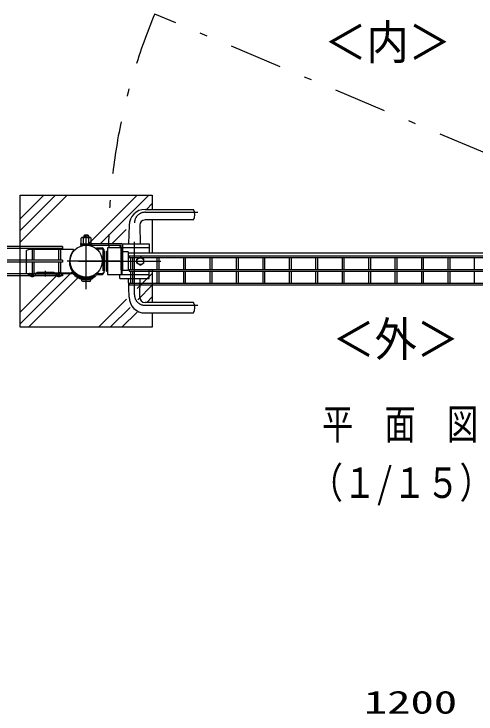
# Model space of a CAD drawing. Units: millimetres, scale not verified. Extents: x -4455 to 4455, y -3150 to 3150.
# Drawn here: x -3102 to -2228, y 732 to 2056 of the extents above; entities that cross this region are included whole.
import ezdxf
from ezdxf.enums import TextEntityAlignment as Align

# ---------------------------------------------------------------- set-up
doc = ezdxf.new("R2010")
doc.units = ezdxf.units.MM
doc.header["$LTSCALE"] = 20
for name, pattern in [('USER1', [10.7, 5, -2.5, 0.7, -2.5]), ('USER2', [0.375, 0.25, -0.125]), ('USER4', [2.7, 2, -0.7])]:
    doc.linetypes.add(name, pattern=pattern)
for name, color, linetype, lineweight in [('0-0_0', 3, 'USER2', 25), ('0-1_1', 7, 'Continuous', 25), ('0-2_寸法線', 4, 'Continuous', 25), ('0-5_外形線', 7, 'Continuous', 25), ('0-6_軸線', 2, 'USER1', 25), ('0-8_丁番', 3, 'Continuous', 25), ('0-A_継手', 3, 'Continuous', 25), ('0-B_2', 7, 'Continuous', 25), ('0-C_NER', 30, 'Continuous', 25), ('0-D_ハッチング', 4, 'Continuous', 25), ('0-E_細線', 2, 'Continuous', 25), ('0-F_隠れ線', 2, 'USER4', 25)]:
    doc.layers.add(name, color=color, linetype=linetype, lineweight=lineweight)
doc.styles.add('ＭＳ ゴシック', font='')
doc.styles.get('ＭＳ ゴシック').set_extended_font_data('MS Gothic')

msp = doc.modelspace()

# ---------------------------------------------------------------- linework, layer by layer
at = {"layer": '0-0_0', "color": 7, "linetype": 'Continuous'}
for p, q in [((-2975.01, 1553.58), (-2955.98, 1553.58)), ((-2959.52, 1550.32), (-2971.46, 1550.32))]:
    msp.add_line(p, q, dxfattribs=at)
for centre, start, end in [((-2971.46, 1553.88), 184.74641, 270), ((-2959.52, 1553.88), 270, 355.25359)]:
    msp.add_arc(centre, 3.56, start, end, dxfattribs=at)
at = {"layer": '0-1_1'}
for p, q in [((-2976.04, 1621.57), (-2955.79, 1621.57)), ((-2975.17, 1621.82), (-2975.17, 1621.57)), ((-2970.41, 1622.76), (-2970.41, 1621.57)), ((-2960.88, 1622.77), (-2960.88, 1621.57)), ((-2956.12, 1621.84), (-2956.12, 1621.57)), ((-2955.79, 1621.57), (-2955.79, 1619.78))]:
    msp.add_line(p, q, dxfattribs=at)
msp.add_lwpolyline([(-2976.04, 1621.57), (-2976.04, 1619.78), (-2955.79, 1619.78)], dxfattribs=at)
at = {"layer": '0-5_外形線'}
for p, q in [((-3090.49, 1713.53), (-2840.49, 1713.53)), ((-3090.49, 1463.53), (-3090.49, 1713.53)), ((-2840.49, 1713.53), (-2840.49, 1686.53)), ((-2854.24, 1686.53), (-2762.92, 1686.53)), ((-2884.24, 1656.53), (-2885.24, 1621.53)), ((-2864.24, 1656.53), (-2863.24, 1621.53)), ((-2762.92, 1666.53), (-2854.24, 1666.53)), ((-2840.49, 1666.53), (-2840.49, 1604.03)), ((-2901.74, 1618.78), (-2901.74, 1613.53)), ((-2897.61, 1621.53), (-2846.74, 1621.53)), ((-2846.74, 1621.53), (-2846.74, 1604.03)), ((-2946.32, 1613.53), (-2946.32, 1611.93)), ((-2946.32, 1613.53), (-2935.32, 1613.53)), ((-2932.32, 1610.53), (-2932.32, 1566.53)), ((-2932.32, 1607.53), (-2930.72, 1607.53)), ((-2930.72, 1607.53), (-2930.72, 1569.53)), ((-2926.84, 1607.53), (-2926.84, 1569.53)), ((-2926.84, 1607.53), (-2925.24, 1607.53)), ((-2899.24, 1613.53), (-2925.24, 1613.53)), ((-2925.24, 1613.53), (-2925.24, 1563.53)), ((-2925.24, 1607.53), (-2925.24, 1569.53)), ((-2846.74, 1613.53), (-2901.74, 1613.53)), ((-2899.24, 1613.53), (-2899.24, 1563.53)), ((-2886.24, 1605.98), (-2896.04, 1605.98)), ((-2886.24, 1605.98), (-2886.24, 1571.08)), ((-2886.24, 1604.03), (-1872.24, 1604.03)), ((-2869.54, 1592.28), (-2863.04, 1596.04)), ((-2869.54, 1584.78), (-2869.54, 1592.28)), ((-2856.55, 1592.28), (-2863.04, 1596.04)), ((-2856.55, 1584.78), (-2856.55, 1592.28)), ((-2869.54, 1584.78), (-2863.04, 1581.03)), ((-2856.55, 1584.78), (-2863.04, 1581.03)), ((-2946.32, 1565.13), (-2946.32, 1563.53)), ((-2946.32, 1563.53), (-2935.32, 1563.53)), ((-2932.32, 1569.53), (-2930.72, 1569.53)), ((-2926.84, 1569.53), (-2925.24, 1569.53)), ((-2925.24, 1563.53), (-2846.74, 1563.53)), ((-2901.74, 1555.53), (-2901.74, 1563.53)), ((-2886.24, 1571.08), (-2899.24, 1571.08)), ((-2898.24, 1571.08), (-2898.24, 1563.53)), ((-2886.24, 1573.03), (-1872.24, 1573.03)), ((-2846.74, 1555.53), (-2846.74, 1573.03)), ((-2840.49, 1573.03), (-2840.49, 1510.53)), ((-2901.74, 1555.53), (-2846.74, 1555.53)), ((-2884.24, 1520.53), (-2885.24, 1555.53)), ((-2864.24, 1520.53), (-2863.24, 1555.53)), ((-2762.92, 1510.53), (-2854.24, 1510.53)), ((-2854.24, 1490.53), (-2762.92, 1490.53)), ((-2840.49, 1490.53), (-2840.49, 1463.53)), ((-2840.49, 1463.53), (-3090.49, 1463.53))]:
    msp.add_line(p, q, dxfattribs=at)
for centre, radius in [((-2965.49, 1588.53), 30.25), ((-2863.04, 1588.53), 6.5)]:
    msp.add_circle(centre, radius, dxfattribs=at)
for centre, radius, start, end in [((-2854.24, 1656.53), 30, 90, 180), ((-2780.24, 1676.53), 20, 330, 30), ((-2854.24, 1656.53), 10, 90, 180), ((-2935.32, 1610.53), 3, 0, 90), ((-2935.32, 1566.53), 3, 270, 0), ((-2854.24, 1520.53), 30, 180, 270), ((-2854.24, 1520.53), 10, 180, 270), ((-2780.24, 1500.53), 20, 330, 30)]:
    msp.add_arc(centre, radius, start, end, dxfattribs=at)
at = {"layer": '0-6_軸線'}
for p, q in [((-2854.24, 1681.03), (-2749.73, 1681.03)), ((-2874.24, 1525.03), (-2874.24, 1661.03)), ((-2965.49, 1535.44), (-2965.49, 1641.62)), ((-2901.82, 1588.53), (-3029.17, 1588.53)), ((-2854.24, 1505.03), (-2749.73, 1505.03))]:
    msp.add_line(p, q, dxfattribs=at)
for centre, start, end in [((-2854.24, 1661.03), 90, 180), ((-2854.24, 1525.03), 180, 270)]:
    msp.add_arc(centre, 20, start, end, dxfattribs=at)
at = {"layer": '0-8_丁番'}
for p, q in [((-2976.04, 1621.98), (-2975.17, 1621.98)), ((-2976.04, 1621.98), (-2976.04, 1618.78)), ((-2976.04, 1618.78), (-2899.24, 1618.78)), ((-2956.12, 1621.98), (-2899.24, 1621.98)), ((-2899.24, 1571.98), (-2899.24, 1618.78))]:
    msp.add_line(p, q, dxfattribs=at)
msp.add_lwpolyline([(-2899.24, 1571.98), (-2896.04, 1571.98), (-2896.04, 1618.78)], dxfattribs=at)
msp.add_arc((-2899.24, 1618.78), 3.2, 0, 90, dxfattribs=at)
at = {"layer": '0-A_継手'}
for p, q in [((-3078.49, 1564.93), (-3078.49, 1608.93)), ((-2989.7, 1609.01), (-2989.7, 1610.93)), ((-3073.49, 1562.93), (-3078.49, 1564.93)), ((-3071.52, 1564.93), (-3073.02, 1564.93)), ((-3073.02, 1564.93), (-3073.02, 1561.93)), ((-3073.02, 1564.93), (-3073.02, 1561.93)), ((-3058.52, 1564.93), (-3063.52, 1564.93)), ((-3062.02, 1564.93), (-3062.02, 1561.93)), ((-3058.52, 1564.93), (-3058.52, 1567.93)), ((-3058.52, 1567.93), (-3026.52, 1567.93)), ((-3042.52, 1559.56), (-3042.52, 1570.31)), ((-3026.52, 1567.93), (-3026.52, 1564.93)), ((-3026.52, 1566.53), (-2989.95, 1566.53)), ((-3021.52, 1564.93), (-3026.52, 1564.93)), ((-3026.52, 1564.93), (-2990.56, 1564.93)), ((-3023.02, 1564.93), (-3023.02, 1561.93)), ((-3013.52, 1564.93), (-3012.02, 1564.93)), ((-3012.02, 1564.93), (-3012.02, 1561.93)), ((-3007.64, 1564.93), (-3012.02, 1562.4)), ((-3062.02, 1561.93), (-3023.02, 1561.93)), ((-2953.29, 1555.9), (-2952.03, 1558.07)), ((-2948.14, 1562.15), (-2947.22, 1560.84))]:
    msp.add_line(p, q, dxfattribs=at)
msp.add_lwpolyline([(-2989.7, 1610.93), (-3073.49, 1610.93), (-3078.49, 1608.93)], dxfattribs=at)
for centre, radius, start, end in [((-2965.49, 1588.53), 31.71, 139.77274, 303.33446), ((-2965.49, 1586.93), 31.85, 179.99999, 304.99999), ((-3067.52, 1569.41), 6, 228.18952, 311.8105), ((-3017.52, 1569.41), 6, 228.18949, 311.8105), ((-2965.49, 1586.93), 33.35, 221.27474, 291.47245), ((-3067.52, 1567.03), 7.5, 222.83334, 317.16531), ((-3017.52, 1567.03), 7.5, 222.83467, 317.16669)]:
    msp.add_arc(centre, radius, start, end, dxfattribs=at)
at = {"layer": '0-B_2'}
for p, q in [((-2973.89, 1633.11), (-2975.17, 1632.37)), ((-2975.17, 1621.82), (-2975.17, 1632.37)), ((-2957.39, 1633.11), (-2973.89, 1633.11)), ((-2970.41, 1622.76), (-2970.41, 1632.37)), ((-2968.98, 1637.5), (-2969.85, 1636.63)), ((-2961.14, 1636.63), (-2969.85, 1636.63)), ((-2969.85, 1636.63), (-2969.85, 1633.11)), ((-2962.01, 1637.5), (-2968.98, 1637.5)), ((-2962.01, 1637.5), (-2961.14, 1636.63)), ((-2961.14, 1636.63), (-2961.14, 1633.11)), ((-2960.88, 1622.77), (-2960.88, 1632.37)), ((-2957.39, 1633.11), (-2956.12, 1632.37)), ((-2956.12, 1621.84), (-2956.12, 1632.37))]:
    msp.add_line(p, q, dxfattribs=at)
at = {"layer": '0-B_2', "color": 4}
for p, q in [((-2968.98, 1637.5), (-2968.98, 1633.11)), ((-2962.01, 1637.5), (-2962.01, 1633.11))]:
    msp.add_line(p, q, dxfattribs=at)
at = {"layer": '0-B_2'}
for centre, radius, start, end in [((-2973.89, 1624.5), 8.61, 66.12587, 90.00027), ((-2965.65, 1617.37), 15.74, 72.36212, 107.59195), ((-2957.39, 1624.5), 8.61, 90, 113.89252)]:
    msp.add_arc(centre, radius, start, end, dxfattribs=at)
at = {"layer": '0-C_NER'}
for p, q in [((-3010.49, 1616.14), (-3475.49, 1616.14)), ((-3010.49, 1616.14), (-3010.49, 1612.54)), ((-3010.49, 1612.54), (-3475.49, 1612.54)), ((-3067.29, 1590.33), (-3067.29, 1612.54)), ((-3063.69, 1590.33), (-3063.69, 1612.54)), ((-3017.29, 1590.33), (-3017.29, 1612.54)), ((-3013.69, 1590.33), (-3013.69, 1612.54)), ((-3010.49, 1590.33), (-3475.49, 1590.33)), ((-3010.49, 1590.33), (-3010.49, 1586.73)), ((-2884.24, 1598.84), (-1874.24, 1598.84)), ((-2884.24, 1598.84), (-2884.24, 1595.24)), ((-2884.24, 1595.24), (-1874.24, 1595.24)), ((-2881.04, 1573.03), (-2881.04, 1595.24)), ((-2877.44, 1573.03), (-2877.44, 1595.24)), ((-2831.04, 1573.03), (-2831.04, 1595.24)), ((-2827.44, 1573.03), (-2827.44, 1595.24)), ((-2781.04, 1573.03), (-2781.04, 1595.24)), ((-2777.44, 1573.03), (-2777.44, 1595.24)), ((-2731.04, 1573.03), (-2731.04, 1595.24)), ((-2727.44, 1573.03), (-2727.44, 1595.24)), ((-2681.04, 1573.03), (-2681.04, 1595.24)), ((-2677.44, 1573.03), (-2677.44, 1595.24)), ((-2631.04, 1573.03), (-2631.04, 1595.24)), ((-2627.44, 1573.03), (-2627.44, 1595.24)), ((-2581.04, 1573.03), (-2581.04, 1595.24)), ((-2577.44, 1573.03), (-2577.44, 1595.24)), ((-2531.04, 1573.03), (-2531.04, 1595.24)), ((-2527.44, 1573.03), (-2527.44, 1595.24)), ((-2481.04, 1573.03), (-2481.04, 1595.24)), ((-2477.44, 1573.03), (-2477.44, 1595.24)), ((-2431.04, 1573.03), (-2431.04, 1595.24)), ((-2427.44, 1573.03), (-2427.44, 1595.24)), ((-2381.04, 1573.03), (-2381.04, 1595.24)), ((-2377.44, 1573.03), (-2377.44, 1595.24)), ((-2331.04, 1573.03), (-2331.04, 1595.24)), ((-2327.44, 1573.03), (-2327.44, 1595.24)), ((-2281.04, 1573.03), (-2281.04, 1595.24)), ((-2277.44, 1573.03), (-2277.44, 1595.24)), ((-2231.04, 1573.03), (-2231.04, 1595.24)), ((-3010.49, 1586.73), (-3475.49, 1586.73)), ((-3067.29, 1564.53), (-3067.29, 1586.73)), ((-3063.69, 1564.53), (-3063.69, 1586.73)), ((-3017.29, 1564.53), (-3017.29, 1586.73)), ((-3013.69, 1564.53), (-3013.69, 1586.73)), ((-3010.49, 1564.53), (-3475.49, 1564.53)), ((-3010.49, 1564.53), (-3010.49, 1560.93)), ((-2884.24, 1573.03), (-2884.24, 1569.43)), ((-2884.24, 1569.43), (-1874.24, 1569.43)), ((-2881.04, 1547.23), (-2881.04, 1569.43)), ((-2877.44, 1547.23), (-2877.44, 1569.43)), ((-2831.04, 1547.23), (-2831.04, 1569.43)), ((-2827.44, 1547.23), (-2827.44, 1569.43)), ((-2781.04, 1547.23), (-2781.04, 1569.43)), ((-2777.44, 1547.23), (-2777.44, 1569.43)), ((-2731.04, 1547.23), (-2731.04, 1569.43)), ((-2727.44, 1547.23), (-2727.44, 1569.43)), ((-2681.04, 1547.23), (-2681.04, 1569.43)), ((-2677.44, 1547.23), (-2677.44, 1569.43)), ((-2631.04, 1547.23), (-2631.04, 1569.43)), ((-2627.44, 1547.23), (-2627.44, 1569.43)), ((-2581.04, 1547.23), (-2581.04, 1569.43)), ((-2577.44, 1547.23), (-2577.44, 1569.43)), ((-2531.04, 1547.23), (-2531.04, 1569.43)), ((-2527.44, 1547.23), (-2527.44, 1569.43)), ((-2481.04, 1547.23), (-2481.04, 1569.43)), ((-2477.44, 1547.23), (-2477.44, 1569.43)), ((-2431.04, 1547.23), (-2431.04, 1569.43)), ((-2427.44, 1547.23), (-2427.44, 1569.43)), ((-2381.04, 1547.23), (-2381.04, 1569.43)), ((-2377.44, 1547.23), (-2377.44, 1569.43)), ((-2331.04, 1547.23), (-2331.04, 1569.43)), ((-2327.44, 1547.23), (-2327.44, 1569.43)), ((-2281.04, 1547.23), (-2281.04, 1569.43)), ((-2277.44, 1547.23), (-2277.44, 1569.43)), ((-2231.04, 1547.23), (-2231.04, 1569.43)), ((-3010.49, 1560.93), (-3475.49, 1560.93)), ((-2884.24, 1547.23), (-1874.24, 1547.23)), ((-2884.24, 1547.23), (-2884.24, 1543.63)), ((-2884.24, 1543.63), (-1874.24, 1543.63))]:
    msp.add_line(p, q, dxfattribs=at)
msp.add_lwpolyline([(-2884.24, 1573.03), (-1874.24, 1573.03), (-1874.24, 1569.43)], dxfattribs=at)
at = {"layer": '0-D_ハッチング', "linetype": 'USER1'}
msp.add_line((-1809.79, 1624.03), (-2835.9, 2056.16), dxfattribs=at)
at = {"layer": '0-D_ハッチング'}
for p, q in [((-3090.49, 1624.54), (-3001.5, 1713.53)), ((-3090.49, 1646.63), (-3023.59, 1713.53)), ((-3090.49, 1668.73), (-3045.69, 1713.53)), ((-2851.72, 1686.53), (-2840.49, 1697.76)), ((-2916.27, 1621.98), (-2889.72, 1648.53)), ((-3090.49, 1491.96), (-3013.41, 1569.03)), ((-3090.49, 1469.86), (-2992.58, 1567.77)), ((-2869.03, 1536.64), (-2840.49, 1565.18)), ((-3074.72, 1463.53), (-2978.83, 1559.43)), ((-2868.11, 1515.47), (-2840.49, 1543.08)), ((-2942.14, 1463.53), (-2889.14, 1516.53)), ((-2850.94, 1510.53), (-2840.49, 1520.98)), ((-2920.04, 1463.53), (-2882.4, 1501.18)), ((-2897.94, 1463.53), (-2869.26, 1492.21))]:
    msp.add_line(p, q, dxfattribs=at)
for points in [[(-2960.46, 1621.98), (-2927.03, 1655.42), (-2868.91, 1713.53)], [(-2938.37, 1621.98), (-2927.93, 1632.42), (-2846.82, 1713.53)]]:
    msp.add_lwpolyline(points, dxfattribs=at)
at = {"layer": '0-D_ハッチング', "linetype": 'USER1'}
msp.add_arc((-1809.62, 1624.21), 1113.48, 157.17436, 180.54955, dxfattribs=at)
at = {"layer": '0-E_細線'}
msp.add_line((-2980.23, 1588.53), (-2824.51, 1588.53), dxfattribs=at)
at = {"layer": '0-F_隠れ線'}
for p, q in [((-2946.32, 1611.93), (-2935.32, 1611.93)), ((-2933.92, 1610.53), (-2933.92, 1566.53)), ((-2946.32, 1565.13), (-2935.32, 1565.13))]:
    msp.add_line(p, q, dxfattribs=at)
for centre, start, end in [((-2935.32, 1610.53), 0, 90), ((-2935.32, 1566.53), 270, 0)]:
    msp.add_arc(centre, 1.4, start, end, dxfattribs=at)

# ---------------------------------------------------------------- texts
at = {"layer": '0-1_1', "style": 'ＭＳ ゴシック'}
for s, width, p in [('平\u3000面\u3000図', 0.75, (-2519.68, 1234.01)), ('（１/１５）', 0.8, (-2542.98, 1123.21))]:
    msp.add_text(s, height=57.77, dxfattribs=dict(at, width=width)).set_placement(p, align=Align.BOTTOM_LEFT)
at = {"layer": '0-2_寸法線', "color": 2, "style": 'ＭＳ ゴシック', "width": 1.5}
msp.add_text('1200', height=43.26, dxfattribs=at).set_placement((-2440.49, 719.64), align=Align.BOTTOM_LEFT)
at = {"layer": '0-5_外形線', "style": 'ＭＳ ゴシック', "width": 0.9}
for s, p in [('＜内＞', (-2515.24, 1950.88)), ('＜外＞', (-2499.81, 1388.82))]:
    msp.add_text(s, height=64.96, dxfattribs=at).set_placement(p, align=Align.BOTTOM_LEFT)

doc.saveas('drawing.dxf')
